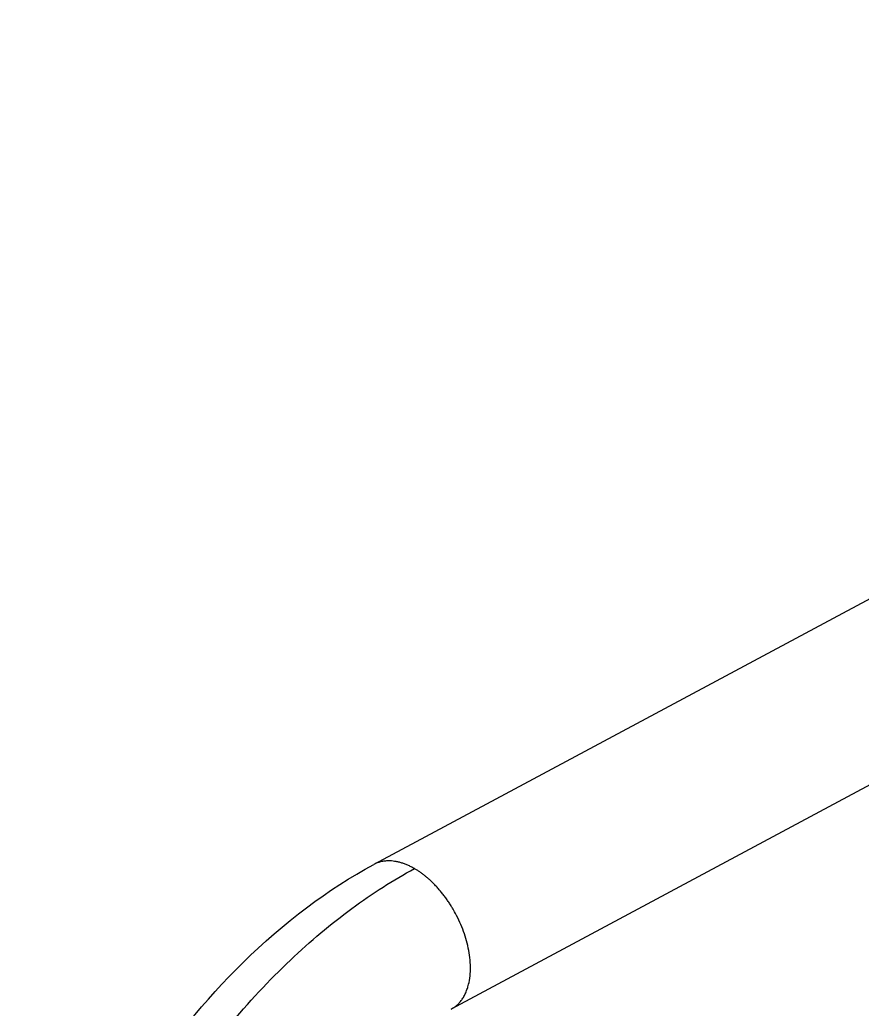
# Model space of a CAD drawing. Header units: millimetres. Extents: x 577 to 7172, y 252 to 2707.
# Drawn here: x 2766.8 to 2864.4, y 2498.8 to 2613.4 of the extents above; entities that cross this region are included whole.
import ezdxf

# ---------------------------------------------------------------- set-up
doc = ezdxf.new("R2010")
doc.units = ezdxf.units.MM
doc.header["$MEASUREMENT"] = 0
doc.layers.add('외형선(ISO)', color=7, linetype='Continuous', lineweight=30)
doc.layers.add('좁은 외형선(ISO)', color=7, linetype='Continuous', lineweight=25)

msp = doc.modelspace()

# ---------------------------------------------------------------- linework, layer by layer
at = {"layer": '외형선(ISO)'}
for p, q in [((2990.41, 2613.37), (2807.82, 2515.6)), ((2999.38, 2596.62), (2816.79, 2498.85))]:
    msp.add_line(p, q, dxfattribs=at)
msp.add_open_spline([(2766.83, 2453.93), (2767.66, 2459.89), (2769.33, 2466.12), (2774.04, 2478.15), (2777.13, 2484.11), (2784.22, 2494.93), (2788.31, 2499.94), (2797.39, 2508.87), (2802.57, 2512.78), (2807.82, 2515.6)], degree=3, knots=[0.000011, 0.000011, 0.000011, 0.000011, 1.982293, 1.982293, 3.944088, 3.944088, 5.874938, 5.874938, 7.97202, 7.97202, 7.97202, 7.97202], dxfattribs=at)
at = {"layer": '좁은 외형선(ISO)'}
msp.add_open_spline([(2769.62, 2450.15), (2770.04, 2453.16), (2771.29, 2459.33), (2774.43, 2468.98), (2778.82, 2478.76), (2784.41, 2488.3), (2790.91, 2497.06), (2797.95, 2504.59), (2805.24, 2510.72), (2810.11, 2513.82), (2812.54, 2515.12)], degree=3, knots=[0, 0, 0, 0, 8.659354, 17.318708, 26.571655, 35.824602, 45.077548, 54.330495, 62.989849, 71.649203, 71.649203, 71.649203, 71.649203], dxfattribs=at)
msp.add_rational_spline([(2812.54, 2515.12), (2809.83, 2516.67), (2807.82, 2515.6)], [0.853639398604, 0.857102240406, 0.999985507299], degree=2, dxfattribs=at)
msp.add_rational_spline([(2816.79, 2498.85), (2821.79, 2501.53), (2817.31, 2509.9), (2815.4, 2513.47), (2812.54, 2515.12)], [1, 0.707106781187, 1, 0.850004365167, 0.853639398603], degree=2, knots=[0, 0, 0, 1.570796, 1.570796, 2.375228, 2.375228, 2.375228], dxfattribs=at)

doc.saveas('drawing.dxf')
